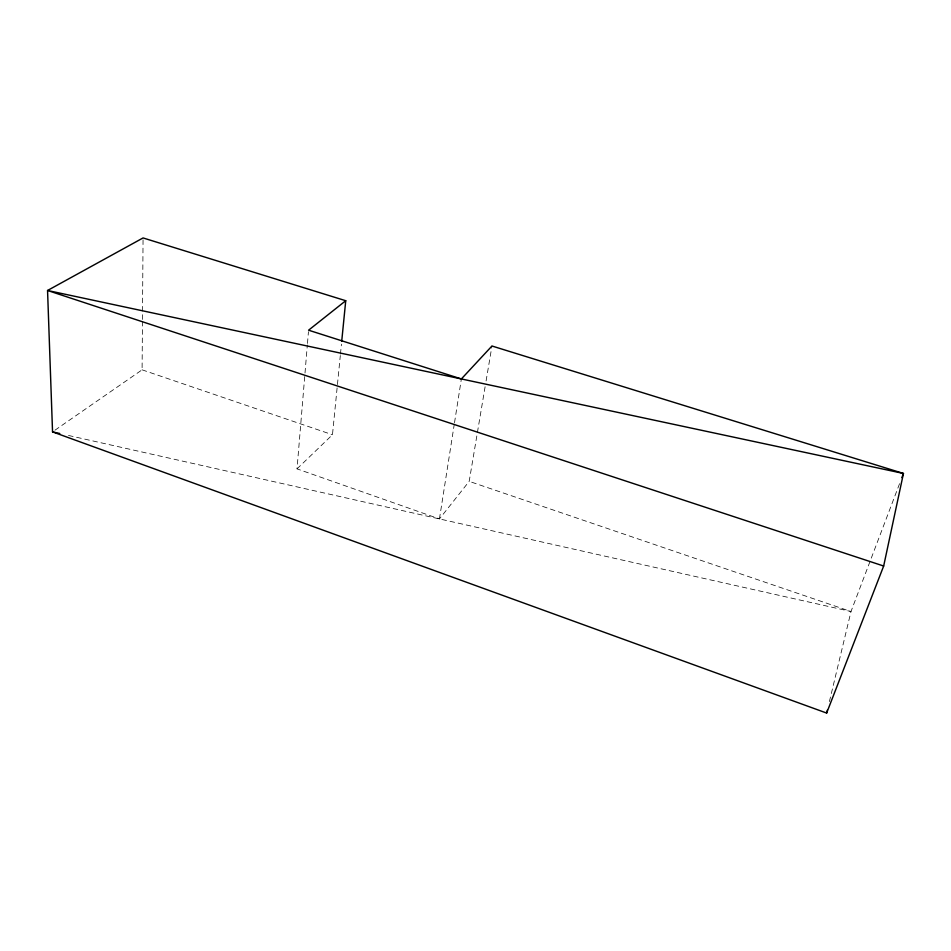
<?xml version="1.0" encoding="UTF-8"?>
<svg xmlns="http://www.w3.org/2000/svg" width="951" height="951" viewBox="0 0 951 951"><rect width="100%" height="100%" fill="white"/><g stroke="black" fill="none" stroke-linecap="round" stroke-linejoin="round"><path stroke-width="0.71" stroke-dasharray="4.75 3.57" d="M54.956 430.197L142.091 369.832L142.448 320.927M142.46 319.453L143.054 239.426M485.105 386.748L469.188 481.349L439.445 518.925L297.021 468.867L304.891 374.456M305.009 372.982L307.339 344.951M307.47 343.477L308.445 331.673M297.021 468.867L332.47 434.738L337.296 386.047M337.439 384.573L340.315 355.543M340.446 354.117L341.445 344.131M439.445 518.925L454.293 424.146M454.519 422.696L461.366 378.95M486.092 380.935L491.964 346.009M829.391 701.612L851.002 611.517L899.777 483.12M68.484 435.463L851.002 611.517L469.188 481.349M142.091 369.832L332.47 434.738"/><path stroke-width="1.43" d="M341.718 341.254L345.736 300.718L143.066 237.94L47.55 290.483L52.543 431.873L826.645 713.06L883.669 566.023L903.45 473.455L491.964 346.009L461.366 378.95L308.576 330.199L345.736 300.718M826.645 713.06L827.334 710.195M901.881 477.604L903.45 473.455L47.55 290.483L883.669 566.023M52.543 431.873L59.782 433.501"/></g></svg>
